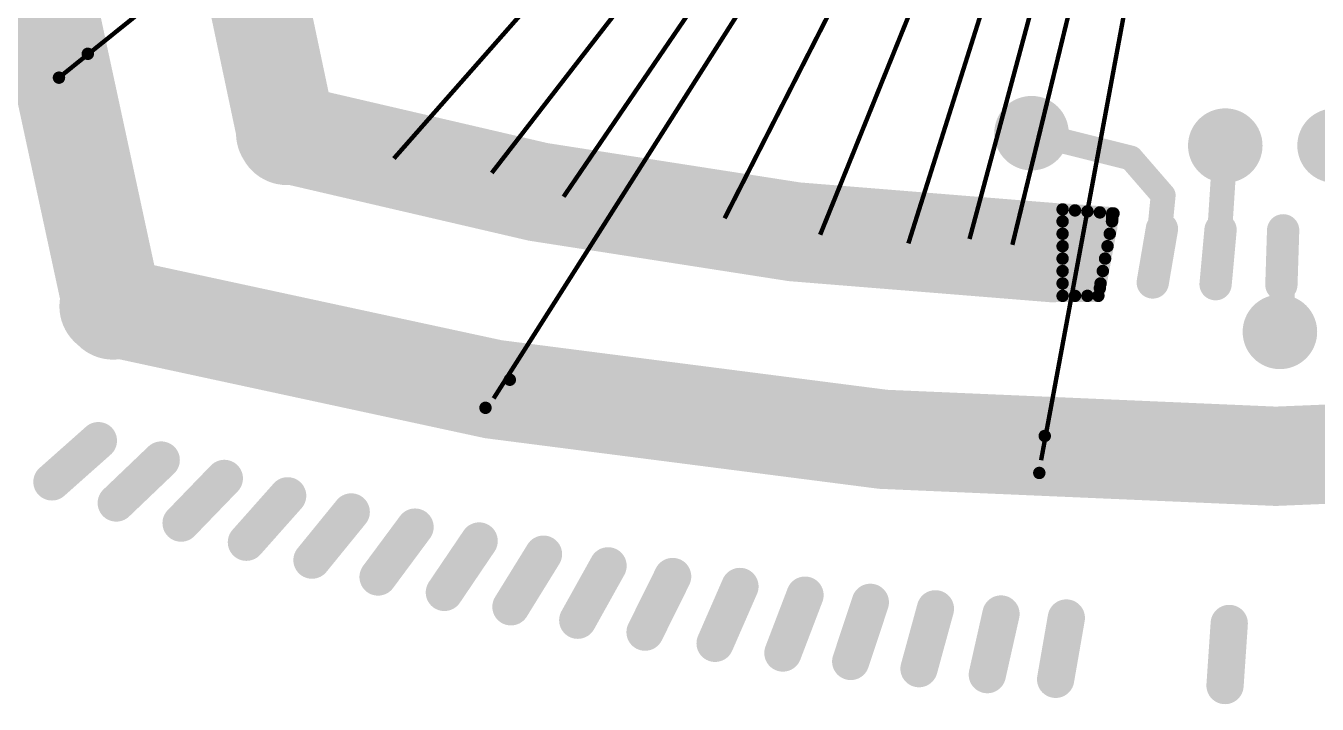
# Model space of a CAD drawing. Header units: inches. Extents: x 5.6 to 70.4, y 6.1 to 48.
# Drawn here: x 17.54 to 22.73, y 23.78 to 26.51 of the extents above; entities that cross this region are included whole.
import ezdxf

# ---------------------------------------------------------------- set-up
doc = ezdxf.new("R2010")
doc.units = ezdxf.units.IN
doc.header["$MEASUREMENT"] = 0
for name, color, linetype in [('Cu1', 7, 'Continuous'), ('rings', 10, 'Continuous'), ('Sbp1', 5, 'Continuous'), ('vdd', 250, 'Continuous')]:
    doc.layers.add(name, color=color, linetype=linetype)

# ---------------------------------------------------------------- blocks, each defined once
blk = doc.blocks.new('ROUND_25')
at = {"const_width": 0.15}
blk.add_lwpolyline([(-0.075, 0, 1), (0.075, 0, 1)], format="xyb", close=True, dxfattribs=at)
blk = doc.blocks.new('ROUND_19')
at = {"const_width": 0.025}
blk.add_lwpolyline([(-0.0125, 0, 1), (0.0125, 0, 1)], format="xyb", close=True, dxfattribs=at)
blk = doc.blocks.new('ROUND_20')
at = {"const_width": 0.065}
blk.add_lwpolyline([(-0.0325, 0, 1), (0.0325, 0, 1)], format="xyb", close=True, dxfattribs=at)
blk = doc.blocks.new('ROUND_21')
at = {"const_width": 0.075}
blk.add_lwpolyline([(-0.0375, 0, 1), (0.0375, 0, 1)], format="xyb", close=True, dxfattribs=at)
blk = doc.blocks.new('ROUND_24')
at = {"const_width": 0.05}
blk.add_lwpolyline([(-0.025, 0, 1), (0.025, 0, 1)], format="xyb", close=True, dxfattribs=at)
blk = doc.blocks.new('ROUND_27')
at = {"const_width": 0.2}
blk.add_lwpolyline([(-0.1, 0, 1), (0.1, 0, 1)], format="xyb", close=True, dxfattribs=at)

msp = doc.modelspace()

# ---------------------------------------------------------------- linework, layer by layer
at = {"layer": 'Cu1', "const_width": 0.4}
for points in [[(17.87873, 34.75963, 0.1276595), (17.88726, 25.36877)], [(18.58173, 26.08063, 0.0554882), (21.67073, 25.59962)], [(17.87073, 25.38363, 0.127657), (27.2668, 25.37535)]]:
    msp.add_lwpolyline(points, format="xyb", dxfattribs=at)
at = {"layer": 'Cu1', "transparency": 33554457, "const_width": 0.4}
msp.add_lwpolyline([(18.57973, 34.06063, 0.1249988), (18.58707, 26.07172)], format="xyb", dxfattribs=at)
at = {"layer": 'Cu1', "transparency": 33554687, "const_width": 0.4}
msp.add_lwpolyline([(18.57973, 34.06063, 0.1249988), (18.58707, 26.07172)], format="xyb", dxfattribs=at)
at = {"layer": 'Cu1'}
for points, const_width in [([(18.42999, 26.4437), (18.59199, 26.5927)], 0.13), ([(17.66906, 26.30423), (17.78506, 26.40023)], 0.05), ([(18.94473, 25.89963), (19.10673, 26.04863)], 0.13), ([(21.58473, 26.08063), (21.98473, 25.98063)], 0.1), ([(19.31905, 25.82891), (19.46505, 25.99291)], 0.13), ([(22.33573, 25.58163), (22.36473, 26.03063)], 0.1), ([(21.98473, 25.98063), (22.11473, 25.83063)], 0.1), ([(19.62054, 25.73626), (19.76654, 25.90026)], 0.13), ([(20.28308, 25.64761), (20.41108, 25.82561)], 0.13), ([(20.69221, 25.59034), (20.78221, 25.79134)], 0.13), ([(22.09073, 25.58763), (22.11473, 25.83063)], 0.1), ([(21.05379, 25.52518), (21.12079, 25.73418)], 0.13), ([(21.29009, 25.52518), (21.35709, 25.73418)], 0.13), ([(21.91473, 25.75763), (21.70973, 25.77363)], 0.05), ([(21.70973, 25.77363), (21.70973, 25.42563)], 0.05), ([(21.70973, 25.42563), (21.70973, 25.77363)], 0.05), ([(21.75973, 25.42563), (21.75973, 25.76963)], 0.05), ([(21.80973, 25.42563), (21.80973, 25.76563)], 0.05), ([(21.46773, 25.51163), (21.53473, 25.72063)], 0.13), ([(21.70973, 25.72563), (21.90873, 25.72563)], 0.05), ([(21.81673, 25.48963), (21.86573, 25.70463)], 0.13), ([(21.85373, 25.42563), (21.91473, 25.75763)], 0.05), ([(21.85973, 25.45663), (21.85973, 25.76163)], 0.05), ([(21.90973, 25.72863), (21.90973, 25.75763)], 0.05), ([(22.07273, 25.47963), (22.10973, 25.69563)], 0.13), ([(22.32573, 25.47263), (22.34573, 25.69163)], 0.13), ([(22.59073, 25.47063), (22.59773, 25.68963)], 0.13), ([(21.70973, 25.67563), (21.89973, 25.67563)], 0.05), ([(21.70973, 25.62563), (21.89073, 25.62563)], 0.05), ([(21.70973, 25.57563), (21.88073, 25.57563)], 0.05), ([(22.59473, 25.29063), (22.59473, 25.58063)], 0.1), ([(21.70973, 25.52563), (21.87173, 25.52563)], 0.05), ([(21.70973, 25.47563), (21.86273, 25.47563)], 0.05), ([(21.70973, 25.42563), (21.85373, 25.42563)], 0.05), ([(22.58473, 25.28063), (22.59473, 25.29063)], 0.1), ([(19.38622, 24.97491), (19.48422, 25.08791)], 0.05), ([(17.64073, 24.67663), (17.82773, 24.84263)], 0.15), ([(21.61603, 24.71263), (21.63803, 24.86163)], 0.05), ([(17.89973, 24.59163), (18.08073, 24.76463)], 0.15), ([(18.16073, 24.51063), (18.33473, 24.69063)], 0.15), ([(18.42373, 24.43363), (18.58973, 24.62063)], 0.15), ([(18.68773, 24.36163), (18.84573, 24.55563)], 0.15), ([(18.95373, 24.29363), (19.10273, 24.49463)], 0.15), ([(19.22073, 24.23163), (19.36073, 24.43863)], 0.15), ([(19.48873, 24.17363), (19.61973, 24.38563)], 0.15), ([(19.75773, 24.11963), (19.87973, 24.33863)], 0.15), ([(20.02873, 24.07163), (20.13973, 24.29563)], 0.15), ([(20.31073, 24.02663), (20.41073, 24.25563)], 0.15), ([(20.58373, 23.98763), (20.67273, 24.22063)], 0.15), ([(20.85673, 23.95363), (20.93573, 24.19163)], 0.15), ([(21.13173, 23.92463), (21.19773, 24.16563)], 0.15), ([(21.40673, 23.90063), (21.46173, 24.14463)], 0.15), ([(21.68173, 23.88163), (21.72473, 24.12863)], 0.15), ([(22.36373, 23.85663), (22.38073, 24.10663)], 0.15)]:
    msp.add_lwpolyline(points, dxfattribs=dict(at, const_width=const_width))
at = {"layer": 'rings', "const_width": 0.4}
msp.add_lwpolyline([(17.87873, 34.75963, 0.1276595), (17.88726, 25.36877)], format="xyb", dxfattribs=at)
at = {"layer": 'rings', "transparency": 33554687, "const_width": 0.4}
msp.add_lwpolyline([(18.58173, 26.08063, 0.0554882), (21.67073, 25.59962)], format="xyb", dxfattribs=at)
at = {"layer": 'rings', "transparency": 33554457, "const_width": 0.4}
msp.add_lwpolyline([(17.87073, 25.38363, 0.127657), (27.2668, 25.37535)], format="xyb", dxfattribs=at)
at = {"layer": 'Sbp1'}
for points, const_width in [([(18.42999, 26.4437), (18.59199, 26.5927)], 0.13), ([(17.61021, 26.26569), (17.78506, 26.40023)], 0.13), ([(18.94473, 25.89963), (19.10673, 26.04863)], 0.13), ([(19.31905, 25.82891), (19.46505, 25.99291)], 0.13), ([(19.63657, 25.72328), (19.76654, 25.90026)], 0.13), ([(20.29735, 25.63817), (20.41108, 25.82561)], 0.13), ([(20.69221, 25.59034), (20.78221, 25.79134)], 0.13), ([(21.05379, 25.52518), (21.12079, 25.73418)], 0.13), ([(21.29009, 25.52518), (21.35709, 25.73418)], 0.13), ([(21.91473, 25.75763), (21.70973, 25.77363)], 0.05), ([(21.70973, 25.77363), (21.70973, 25.42563)], 0.05), ([(21.70973, 25.42563), (21.70973, 25.77363)], 0.05), ([(21.75973, 25.42563), (21.75973, 25.76963)], 0.05), ([(21.80973, 25.42563), (21.80973, 25.76563)], 0.05), ([(21.46773, 25.51163), (21.53473, 25.72063)], 0.13), ([(21.70973, 25.72563), (21.90873, 25.72563)], 0.05), ([(21.81673, 25.48963), (21.86573, 25.70463)], 0.13), ([(21.85373, 25.42563), (21.91473, 25.75763)], 0.05), ([(21.85973, 25.45663), (21.85973, 25.76163)], 0.05), ([(21.90973, 25.72863), (21.90973, 25.75763)], 0.05), ([(22.07273, 25.47963), (22.10973, 25.69563)], 0.13), ([(22.32573, 25.47263), (22.34573, 25.69163)], 0.13), ([(22.59073, 25.47063), (22.59773, 25.68963)], 0.13), ([(21.70973, 25.67563), (21.89973, 25.67563)], 0.05), ([(21.70973, 25.62563), (21.89073, 25.62563)], 0.05), ([(21.70973, 25.57563), (21.88073, 25.57563)], 0.05), ([(21.70973, 25.52563), (21.87173, 25.52563)], 0.05), ([(21.70973, 25.47563), (21.86273, 25.47563)], 0.05), ([(21.70973, 25.42563), (21.85373, 25.42563)], 0.05), ([(19.38622, 24.96241), (19.51422, 25.14041)], 0.13), ([(21.61603, 24.71263), (21.65303, 24.92863)], 0.13), ([(17.64073, 24.67663), (17.82773, 24.84263)], 0.15), ([(17.89973, 24.59163), (18.08073, 24.76463)], 0.15), ([(18.16073, 24.51063), (18.33473, 24.69063)], 0.15), ([(18.42373, 24.43363), (18.58973, 24.62063)], 0.15), ([(18.68773, 24.36163), (18.84573, 24.55563)], 0.15), ([(18.95373, 24.29363), (19.10273, 24.49463)], 0.15), ([(19.22073, 24.23163), (19.36073, 24.43863)], 0.15), ([(19.48873, 24.17363), (19.61973, 24.38563)], 0.15), ([(19.75773, 24.11963), (19.87973, 24.33863)], 0.15), ([(20.02873, 24.07163), (20.13973, 24.29563)], 0.15), ([(20.31073, 24.02663), (20.41073, 24.25563)], 0.15), ([(20.58373, 23.98763), (20.67273, 24.22063)], 0.15), ([(20.85673, 23.95363), (20.93573, 24.19163)], 0.15), ([(21.13173, 23.92463), (21.19773, 24.16563)], 0.15), ([(21.40673, 23.90063), (21.46173, 24.14463)], 0.15), ([(21.68173, 23.88163), (21.72473, 24.12863)], 0.15), ([(22.36373, 23.85663), (22.38073, 24.10663)], 0.15)]:
    msp.add_lwpolyline(points, dxfattribs=dict(at, const_width=const_width))
at = {"layer": 'vdd', "transparency": 33554687, "const_width": 0.01778}
for points in [[(21.16857, 29.11552), (17.67869, 26.3122)], [(21.40171, 28.68526), (19.01746, 25.97862)], [(21.55171, 28.68526), (19.41164, 25.92069)], [(21.75171, 28.68526), (19.41901, 25.01272)], [(21.65171, 28.68526), (19.70069, 25.82487)], [(21.85171, 28.68526), (20.34891, 25.73774)], [(21.95171, 28.68526), (20.73376, 25.6718)], [(22.05171, 28.68526), (21.08893, 25.63672)], [(22.15171, 28.68526), (21.33506, 25.65455)], [(22.25171, 28.68526), (21.50758, 25.63117)], [(22.35171, 28.68526), (21.62323, 24.76385)]]:
    msp.add_lwpolyline(points, dxfattribs=at)

# ---------------------------------------------------------------- block references
at = {"layer": 'Cu1'}
for name, p in [('ROUND_20', (18.42999, 26.4437)), ('ROUND_19', (17.78506, 26.40023)), ('ROUND_19', (17.66906, 26.30423)), ('ROUND_27', (18.58173, 26.08063)), ('ROUND_27', (18.58707, 26.07172)), ('ROUND_25', (21.58473, 26.08063)), ('ROUND_25', (22.36473, 26.03063)), ('ROUND_25', (22.80473, 26.03063)), ('ROUND_20', (19.10673, 26.04863)), ('ROUND_24', (21.58473, 26.08063)), ('ROUND_20', (19.46505, 25.99291)), ('ROUND_24', (22.36473, 26.03063)), ('ROUND_24', (21.98473, 25.98063)), ('ROUND_20', (18.94473, 25.89963)), ('ROUND_20', (19.76654, 25.90026)), ('ROUND_20', (19.31905, 25.82891)), ('ROUND_20', (20.41108, 25.82561)), ('ROUND_20', (20.78221, 25.79134)), ('ROUND_24', (22.11473, 25.83063)), ('ROUND_24', (22.11473, 25.83063)), ('ROUND_20', (19.62054, 25.73626)), ('ROUND_20', (21.12079, 25.73418)), ('ROUND_20', (21.35709, 25.73418)), ('ROUND_27', (21.67073, 25.59962)), ('ROUND_19', (21.70973, 25.77363)), ('ROUND_19', (21.70973, 25.77363)), ('ROUND_19', (21.75973, 25.76963)), ('ROUND_19', (21.80973, 25.76563)), ('ROUND_20', (21.53473, 25.72063)), ('ROUND_19', (21.70973, 25.72563)), ('ROUND_20', (21.86573, 25.70463)), ('ROUND_19', (21.85973, 25.76163)), ('ROUND_19', (21.90873, 25.72563)), ('ROUND_19', (21.90973, 25.75763)), ('ROUND_19', (21.90973, 25.72863)), ('ROUND_19', (21.91473, 25.75763)), ('ROUND_20', (22.10973, 25.69563)), ('ROUND_20', (22.34573, 25.69163)), ('ROUND_20', (22.59773, 25.68963)), ('ROUND_20', (20.28308, 25.64761)), ('ROUND_19', (21.70973, 25.67563)), ('ROUND_19', (21.89973, 25.67563)), ('ROUND_20', (20.69221, 25.59034)), ('ROUND_19', (21.70973, 25.62563)), ('ROUND_19', (21.89073, 25.62563)), ('ROUND_24', (22.09073, 25.58763)), ('ROUND_27', (17.87073, 25.38363)), ('ROUND_20', (21.05379, 25.52518)), ('ROUND_20', (21.29009, 25.52518)), ('ROUND_19', (21.70973, 25.57563)), ('ROUND_19', (21.88073, 25.57563)), ('ROUND_24', (22.33573, 25.58163)), ('ROUND_24', (22.59473, 25.58063)), ('ROUND_27', (17.88726, 25.36877)), ('ROUND_20', (21.46773, 25.51163)), ('ROUND_19', (21.70973, 25.52563)), ('ROUND_20', (21.81673, 25.48963)), ('ROUND_19', (21.87173, 25.52563)), ('ROUND_20', (22.07273, 25.47963)), ('ROUND_20', (22.32573, 25.47263)), ('ROUND_20', (22.59073, 25.47063)), ('ROUND_19', (21.70973, 25.47563)), ('ROUND_19', (21.85973, 25.45663)), ('ROUND_19', (21.86273, 25.47563)), ('ROUND_19', (21.70973, 25.42563)), ('ROUND_19', (21.70973, 25.42563)), ('ROUND_19', (21.70973, 25.42563)), ('ROUND_19', (21.75973, 25.42563)), ('ROUND_19', (21.80973, 25.42563)), ('ROUND_19', (21.85373, 25.42563)), ('ROUND_25', (22.58473, 25.28063)), ('ROUND_24', (22.58473, 25.28063)), ('ROUND_24', (22.59473, 25.29063)), ('ROUND_19', (19.48422, 25.08791)), ('ROUND_19', (19.38622, 24.97491)), ('ROUND_21', (17.82773, 24.84263)), ('ROUND_19', (21.63803, 24.86163)), ('ROUND_21', (18.08073, 24.76463)), ('ROUND_21', (17.64073, 24.67663)), ('ROUND_21', (18.33473, 24.69063)), ('ROUND_19', (21.61603, 24.71263)), ('ROUND_21', (17.89973, 24.59163)), ('ROUND_21', (18.58973, 24.62063)), ('ROUND_21', (18.84573, 24.55563)), ('ROUND_21', (18.16073, 24.51063)), ('ROUND_21', (19.10273, 24.49463)), ('ROUND_21', (18.42373, 24.43363)), ('ROUND_21', (19.36073, 24.43863)), ('ROUND_21', (18.68773, 24.36163)), ('ROUND_21', (19.61973, 24.38563)), ('ROUND_21', (19.87973, 24.33863)), ('ROUND_21', (18.95373, 24.29363)), ('ROUND_21', (20.13973, 24.29563)), ('ROUND_21', (19.22073, 24.23163)), ('ROUND_21', (20.41073, 24.25563)), ('ROUND_21', (20.67273, 24.22063)), ('ROUND_21', (19.48873, 24.17363)), ('ROUND_21', (20.93573, 24.19163)), ('ROUND_21', (21.19773, 24.16563)), ('ROUND_21', (19.75773, 24.11963)), ('ROUND_21', (21.46173, 24.14463)), ('ROUND_21', (21.72473, 24.12863)), ('ROUND_21', (22.38073, 24.10663)), ('ROUND_21', (20.02873, 24.07163)), ('ROUND_21', (20.31073, 24.02663)), ('ROUND_21', (20.58373, 23.98763)), ('ROUND_21', (20.85673, 23.95363)), ('ROUND_21', (21.13173, 23.92463)), ('ROUND_21', (21.40673, 23.90063)), ('ROUND_21', (21.68173, 23.88163)), ('ROUND_21', (22.36373, 23.85663))]:
    msp.add_blockref(name, p, dxfattribs=at)
at = {"layer": 'Sbp1'}
for p, rotation in [((17.78506, 26.40023), 352.2111645059557), ((17.61021, 26.26569), 352.2111645059557), ((19.76654, 25.90026), 5.385219183396984), ((20.41108, 25.82561), 4.472242897874327), ((19.63657, 25.72328), 5.385219183396984), ((20.29735, 25.63817), 4.472242897874327)]:
    msp.add_blockref('ROUND_20', p, dxfattribs=dict(at, rotation=rotation))
for name, p in [('ROUND_20', (18.42999, 26.4437)), ('ROUND_27', (18.58173, 26.08063)), ('ROUND_27', (18.58707, 26.07172)), ('ROUND_20', (19.10673, 26.04863)), ('ROUND_20', (19.46505, 25.99291)), ('ROUND_20', (18.94473, 25.89963)), ('ROUND_20', (19.31905, 25.82891)), ('ROUND_20', (20.78221, 25.79134)), ('ROUND_20', (21.12079, 25.73418)), ('ROUND_20', (21.35709, 25.73418)), ('ROUND_27', (21.67073, 25.59962)), ('ROUND_19', (21.70973, 25.77363)), ('ROUND_19', (21.70973, 25.77363)), ('ROUND_19', (21.75973, 25.76963)), ('ROUND_19', (21.80973, 25.76563)), ('ROUND_20', (21.53473, 25.72063)), ('ROUND_19', (21.70973, 25.72563)), ('ROUND_20', (21.86573, 25.70463)), ('ROUND_19', (21.85973, 25.76163)), ('ROUND_19', (21.90873, 25.72563)), ('ROUND_19', (21.90973, 25.75763)), ('ROUND_19', (21.90973, 25.72863)), ('ROUND_19', (21.91473, 25.75763)), ('ROUND_20', (22.10973, 25.69563)), ('ROUND_20', (22.34573, 25.69163)), ('ROUND_20', (22.59773, 25.68963)), ('ROUND_19', (21.70973, 25.67563)), ('ROUND_19', (21.89973, 25.67563)), ('ROUND_20', (20.69221, 25.59034)), ('ROUND_19', (21.70973, 25.62563)), ('ROUND_19', (21.89073, 25.62563)), ('ROUND_27', (17.87073, 25.38363)), ('ROUND_20', (21.05379, 25.52518)), ('ROUND_20', (21.29009, 25.52518)), ('ROUND_19', (21.70973, 25.57563)), ('ROUND_19', (21.88073, 25.57563)), ('ROUND_27', (17.88726, 25.36877)), ('ROUND_20', (21.46773, 25.51163)), ('ROUND_19', (21.70973, 25.52563)), ('ROUND_20', (21.81673, 25.48963)), ('ROUND_19', (21.87173, 25.52563)), ('ROUND_20', (22.07273, 25.47963)), ('ROUND_20', (22.32573, 25.47263)), ('ROUND_20', (22.59073, 25.47063)), ('ROUND_19', (21.70973, 25.47563)), ('ROUND_19', (21.85973, 25.45663)), ('ROUND_19', (21.86273, 25.47563)), ('ROUND_19', (21.70973, 25.42563)), ('ROUND_19', (21.70973, 25.42563)), ('ROUND_19', (21.70973, 25.42563)), ('ROUND_19', (21.75973, 25.42563)), ('ROUND_19', (21.80973, 25.42563)), ('ROUND_19', (21.85373, 25.42563)), ('ROUND_20', (19.51422, 25.14041)), ('ROUND_20', (19.38622, 24.96241)), ('ROUND_20', (21.65303, 24.92863)), ('ROUND_21', (17.82773, 24.84263)), ('ROUND_21', (18.08073, 24.76463)), ('ROUND_21', (17.64073, 24.67663)), ('ROUND_21', (18.33473, 24.69063)), ('ROUND_20', (21.61603, 24.71263)), ('ROUND_21', (17.89973, 24.59163)), ('ROUND_21', (18.58973, 24.62063)), ('ROUND_21', (18.84573, 24.55563)), ('ROUND_21', (18.16073, 24.51063)), ('ROUND_21', (19.10273, 24.49463)), ('ROUND_21', (18.42373, 24.43363)), ('ROUND_21', (19.36073, 24.43863)), ('ROUND_21', (18.68773, 24.36163)), ('ROUND_21', (19.61973, 24.38563)), ('ROUND_21', (19.87973, 24.33863)), ('ROUND_21', (18.95373, 24.29363)), ('ROUND_21', (20.13973, 24.29563)), ('ROUND_21', (19.22073, 24.23163)), ('ROUND_21', (20.41073, 24.25563)), ('ROUND_21', (20.67273, 24.22063)), ('ROUND_21', (19.48873, 24.17363)), ('ROUND_21', (20.93573, 24.19163)), ('ROUND_21', (21.19773, 24.16563)), ('ROUND_21', (19.75773, 24.11963)), ('ROUND_21', (21.46173, 24.14463)), ('ROUND_21', (21.72473, 24.12863)), ('ROUND_21', (22.38073, 24.10663)), ('ROUND_21', (20.02873, 24.07163)), ('ROUND_21', (20.31073, 24.02663)), ('ROUND_21', (20.58373, 23.98763)), ('ROUND_21', (20.85673, 23.95363)), ('ROUND_21', (21.13173, 23.92463)), ('ROUND_21', (21.40673, 23.90063)), ('ROUND_21', (21.68173, 23.88163)), ('ROUND_21', (22.36373, 23.85663))]:
    msp.add_blockref(name, p, dxfattribs=at)

doc.saveas('drawing.dxf')
